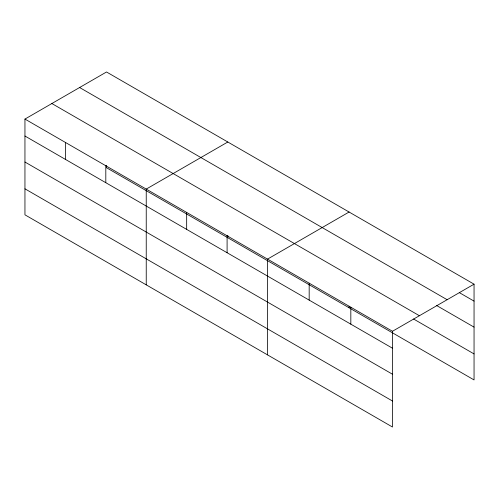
<?xml version="1.0" encoding="UTF-8"?>
<svg xmlns="http://www.w3.org/2000/svg" width="499" height="499" viewBox="0 0 499 499"><rect width="100%" height="100%" fill="white"/><g stroke="black" fill="none" stroke-linecap="round" stroke-linejoin="round"><path stroke-width="0.75" d="M24.95 119.074L392.482 331.267L392.482 427.019L24.95 214.826L24.95 119.074L106.518 71.981L474.05 284.174L474.05 379.926L106.518 167.733L106.518 165.437M227.806 142.003L146.238 189.096L146.238 284.848M349.088 212.025L267.52 259.118L267.52 354.876M392.482 331.267L474.05 284.174M459.267 292.589L474.05 301.122M79.603 87.518L447.135 299.712M436.425 305.407L474.05 327.126M51.865 103.53L419.397 315.724M413.584 319.011L474.05 353.922M24.95 136.021L392.482 348.215M24.95 162.025L392.482 374.219M24.95 188.822L392.482 401.015M350.828 307.216L350.828 324.163M349.088 306.249L349.088 307.783M309.174 283.17L309.174 300.117M227.806 235.466L227.806 237.755M227.095 235.778L227.095 252.725M186.663 212.437L186.663 229.384M105.807 165.755L105.807 182.703M65.381 142.415L65.381 159.362"/></g></svg>
